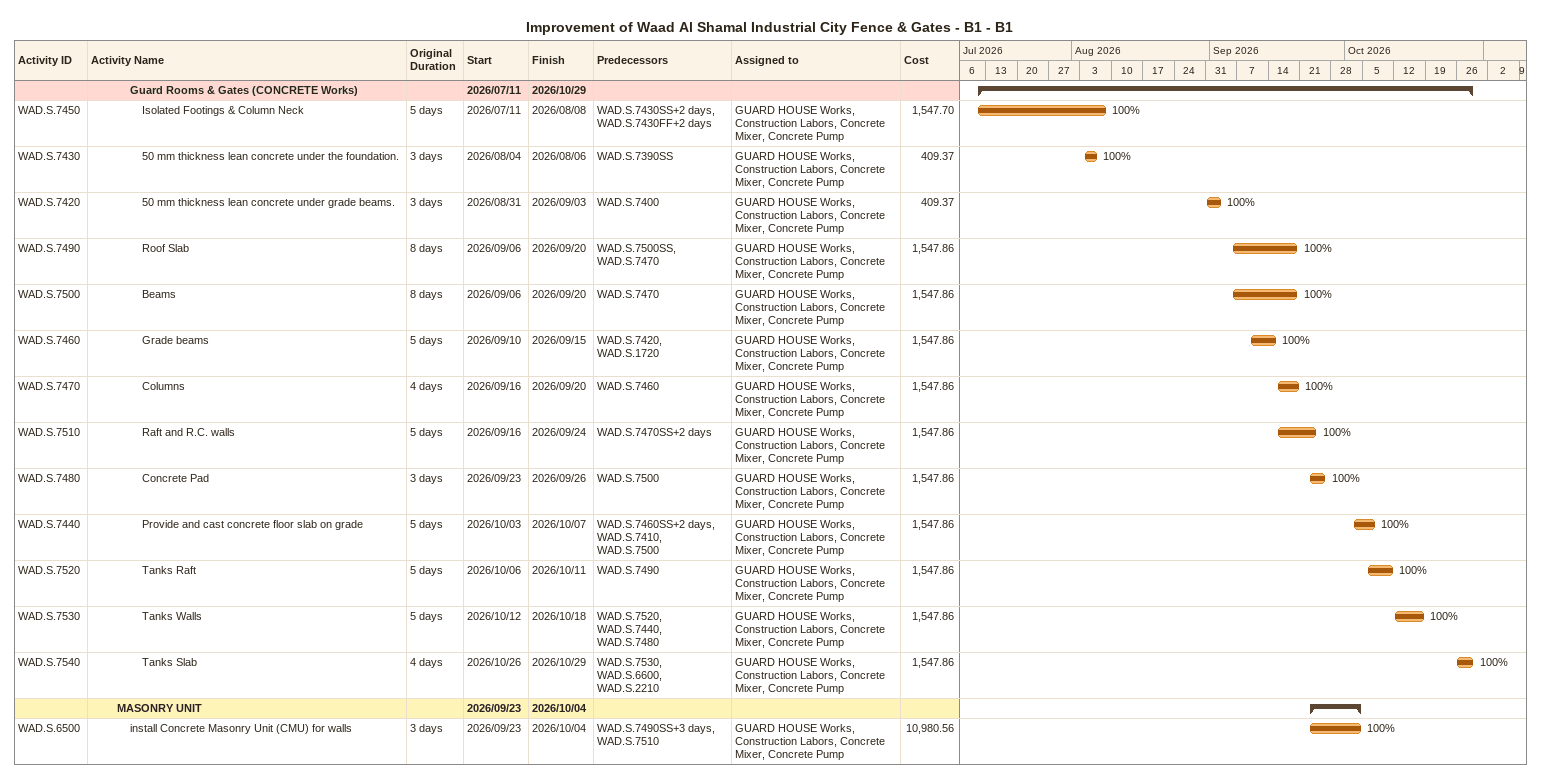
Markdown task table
Improvement of Waad Al Shamal Industrial City Fence & Gates - B1 - B1

| ID | Level | Task | Original duration | Start | Finish | Predecessors | Resources | % complete | Cost |
|---|---|---|---|---|---|---|---|---|---|
|  | 4 | **Guard Rooms & Gates (CONCRETE Works)** |  | 2026-07-11 | 2026-10-29 |  |  |  |  |
| WAD.S.7450 | 5 | Isolated Footings & Column Neck | 5d | 2026-07-11 | 2026-08-08 | WAD.S.7430SS+2d, WAD.S.7430FF+2d | GUARD HOUSE Works, Construction Labors, Concrete Mixer, Concrete Pump | 100 | 1547.70 |
| WAD.S.7430 | 5 | 50 mm thickness lean concrete under the foundation. | 3d | 2026-08-04 | 2026-08-06 | WAD.S.7390SS | GUARD HOUSE Works, Construction Labors, Concrete Mixer, Concrete Pump | 100 | 409.37 |
| WAD.S.7420 | 5 | 50 mm thickness lean concrete under grade beams. | 3d | 2026-08-31 | 2026-09-03 | WAD.S.7400 | GUARD HOUSE Works, Construction Labors, Concrete Mixer, Concrete Pump | 100 | 409.37 |
| WAD.S.7490 | 5 | Roof Slab | 8d | 2026-09-06 | 2026-09-20 | WAD.S.7500SS, WAD.S.7470 | GUARD HOUSE Works, Construction Labors, Concrete Mixer, Concrete Pump | 100 | 1547.86 |
| WAD.S.7500 | 5 | Beams | 8d | 2026-09-06 | 2026-09-20 | WAD.S.7470 | GUARD HOUSE Works, Construction Labors, Concrete Mixer, Concrete Pump | 100 | 1547.86 |
| WAD.S.7460 | 5 | Grade beams | 5d | 2026-09-10 | 2026-09-15 | WAD.S.7420, WAD.S.1720 | GUARD HOUSE Works, Construction Labors, Concrete Mixer, Concrete Pump | 100 | 1547.86 |
| WAD.S.7470 | 5 | Columns | 4d | 2026-09-16 | 2026-09-20 | WAD.S.7460 | GUARD HOUSE Works, Construction Labors, Concrete Mixer, Concrete Pump | 100 | 1547.86 |
| WAD.S.7510 | 5 | Raft and R.C. walls | 5d | 2026-09-16 | 2026-09-24 | WAD.S.7470SS+2d | GUARD HOUSE Works, Construction Labors, Concrete Mixer, Concrete Pump | 100 | 1547.86 |
| WAD.S.7480 | 5 | Concrete Pad | 3d | 2026-09-23 | 2026-09-26 | WAD.S.7500 | GUARD HOUSE Works, Construction Labors, Concrete Mixer, Concrete Pump | 100 | 1547.86 |
| WAD.S.7440 | 5 | Provide and cast concrete floor slab on grade | 5d | 2026-10-03 | 2026-10-07 | WAD.S.7460SS+2d, WAD.S.7410, WAD.S.7500 | GUARD HOUSE Works, Construction Labors, Concrete Mixer, Concrete Pump | 100 | 1547.86 |
| WAD.S.7520 | 5 | Tanks Raft | 5d | 2026-10-06 | 2026-10-11 | WAD.S.7490 | GUARD HOUSE Works, Construction Labors, Concrete Mixer, Concrete Pump | 100 | 1547.86 |
| WAD.S.7530 | 5 | Tanks Walls | 5d | 2026-10-12 | 2026-10-18 | WAD.S.7520, WAD.S.7440, WAD.S.7480 | GUARD HOUSE Works, Construction Labors, Concrete Mixer, Concrete Pump | 100 | 1547.86 |
| WAD.S.7540 | 5 | Tanks Slab | 4d | 2026-10-26 | 2026-10-29 | WAD.S.7530, WAD.S.6600, WAD.S.2210 | GUARD HOUSE Works, Construction Labors, Concrete Mixer, Concrete Pump | 100 | 1547.86 |
|  | 3 | **MASONRY UNIT** |  | 2026-09-23 | 2026-10-04 |  |  |  |  |
| WAD.S.6500 | 4 | install Concrete Masonry Unit (CMU) for walls | 3d | 2026-09-23 | 2026-10-04 | WAD.S.7490SS+3d, WAD.S.7510 | GUARD HOUSE Works, Construction Labors, Concrete Mixer, Concrete Pump | 100 | 10980.56 |
